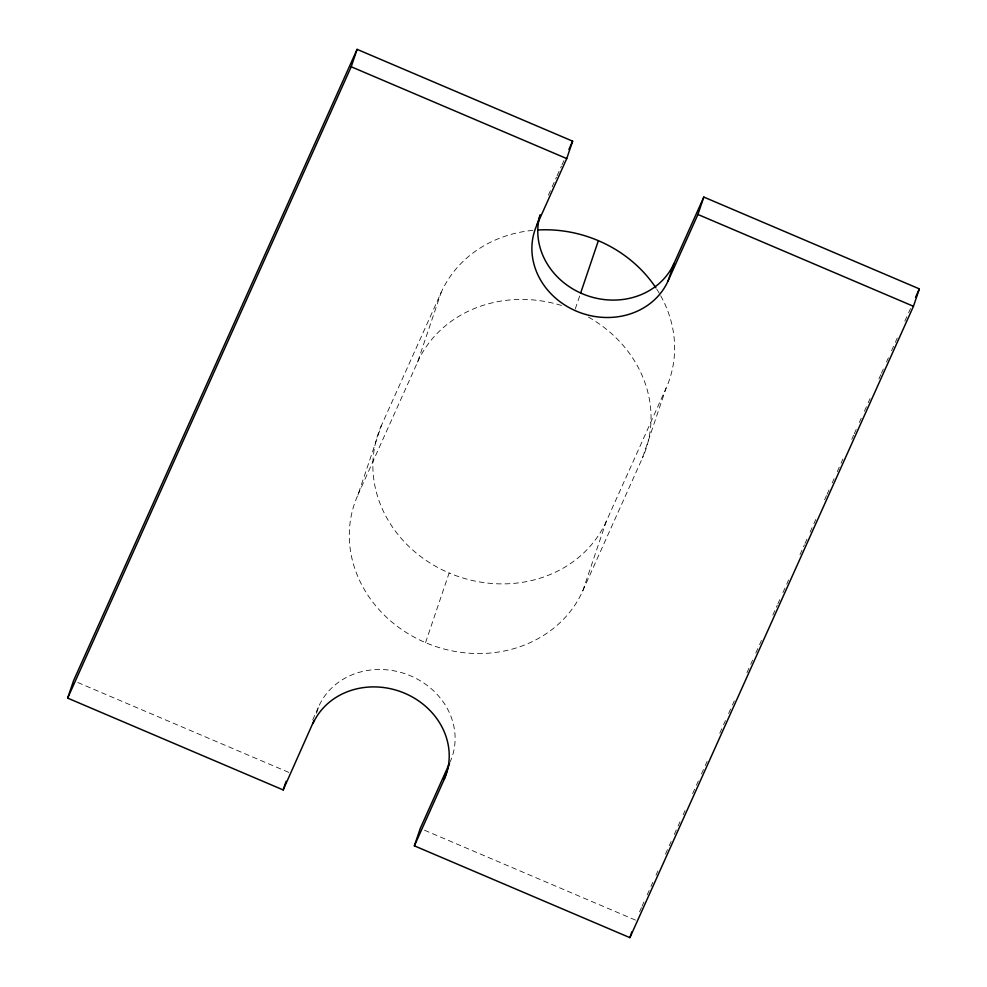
<?xml version="1.0" encoding="UTF-8"?>
<svg xmlns="http://www.w3.org/2000/svg" width="987" height="987" viewBox="0 0 987 987"><rect width="100%" height="100%" fill="white"/><g stroke="black" fill="none" stroke-linecap="round" stroke-linejoin="round"><path stroke-width="0.74" stroke-dasharray="4.93 3.7" d="M660.685 295.718A122.314 109.175 18.7 0 1 666.052 388.286L642.475 457.931L582.774 590.855A122.314 109.175 18.7 0 1 425.557 642.636A122.314 109.175 18.7 0 1 357.886 495.042L381.463 425.385L441.152 292.473A122.314 109.175 18.7 0 1 533.202 230.329M357.886 495.042L417.575 362.118L441.152 292.473M316.469 713.317L318.924 706.063A71.348 63.686 18.7 0 1 410.629 675.861A71.348 63.686 18.7 0 1 450.109 761.952M425.557 642.636L449.134 572.978A122.314 109.175 18.7 0 1 381.463 425.385M575.285 308.894L580.208 294.373M582.774 590.855L606.351 521.198L666.052 388.286M312.706 719.918L318.924 706.063M548.377 195.167L551.486 188.246M552.115 186.864L556.471 177.166M557.087 175.785L561.443 166.087M562.059 164.706L563.922 160.56M639.576 911.803L641.464 907.584M642.105 906.177L643.993 901.958M647.151 894.925L650.31 887.893M650.939 886.486L652.839 882.267M655.997 875.247L657.885 871.027M665.472 854.15L668.618 847.117M669.26 845.711L671.148 841.492M674.306 834.459L677.464 827.427M678.094 826.02L679.994 821.813M683.152 814.781L685.04 810.561M692.627 793.684L695.786 786.651M696.415 785.245L698.302 781.025M701.461 773.993L704.619 766.973M705.249 765.567L707.148 761.347M719.782 733.218L722.94 726.185M723.57 724.779L725.457 720.572M728.616 713.539L731.774 706.507M732.403 705.1L734.303 700.881M746.937 672.752L750.095 665.731M750.725 664.325L752.625 660.106M755.771 653.073L758.929 646.041M759.571 644.634L761.458 640.415M772.833 615.111L777.25 605.265M777.879 603.859L779.779 599.64M782.938 592.607L786.084 585.575M786.725 584.168L788.613 579.949M799.988 554.645L804.405 544.799M805.034 543.393L806.934 539.173M810.093 532.141L813.251 525.109M813.88 523.702L815.768 519.495M824.614 499.804L826.514 495.585M827.143 494.179L829.031 489.959M832.189 482.927L834.089 478.707M837.247 471.675L840.406 464.655M841.035 463.248L842.923 459.029M851.769 439.338L853.669 435.119M854.298 433.712L856.185 429.493M859.344 422.461L861.244 418.241M864.402 411.221L867.561 404.189M868.19 402.782L870.09 398.563M878.923 378.872L880.823 374.653M881.453 373.246L883.34 369.027M886.499 362.007L888.399 357.787M891.557 350.755L894.716 343.723M895.345 342.316L897.245 338.097M904.82 321.219L907.978 314.199M908.608 312.793L910.507 308.573M77.8 682.51L289.068 772.525M424.509 830.227L635.788 920.242M606.351 521.198A122.314 109.175 18.7 0 1 449.134 572.978M656.75 289.154A122.314 109.175 18.7 0 1 659.945 294.385M417.575 362.118A122.314 109.175 18.7 0 1 561.936 305.612M588.425 317.074A122.314 109.175 18.7 0 1 642.475 457.931"/><path stroke-width="1.48" d="M314.014 720.572L283.183 789.933L67.659 698.117L73.544 680.709L357.109 49.35L572.633 141.166L566.735 158.586L536.891 225.048A71.348 63.686 18.7 0 0 576.371 311.139A71.348 63.686 18.7 0 0 668.076 280.937L697.932 214.475L703.817 197.067L919.341 288.883L913.456 306.291L629.891 937.65L414.367 845.834L420.265 828.414L449.492 763.346L444.212 779.372L414.367 845.834M67.659 698.117L351.212 66.758L357.109 49.35M283.183 789.933L286.131 781.235M536.891 225.048L539.84 216.338M580.689 292.929L598.369 240.692M668.076 280.937L673.973 263.517L703.817 197.067M629.891 937.65L631.853 931.851M568.907 149.481L572.633 141.166M915.554 297.321L919.341 288.883M351.212 66.758L566.735 158.586M697.932 214.475L913.456 306.291M313.027 723.483A71.348 63.686 18.7 0 1 404.744 693.269A71.348 63.686 18.7 0 1 444.212 779.372M537.631 229.996A122.314 109.175 18.7 0 1 655.911 287.871M673.973 263.517A71.348 63.686 18.7 0 1 586.204 295.286A71.348 63.686 18.7 0 1 540.148 214.722"/></g></svg>
